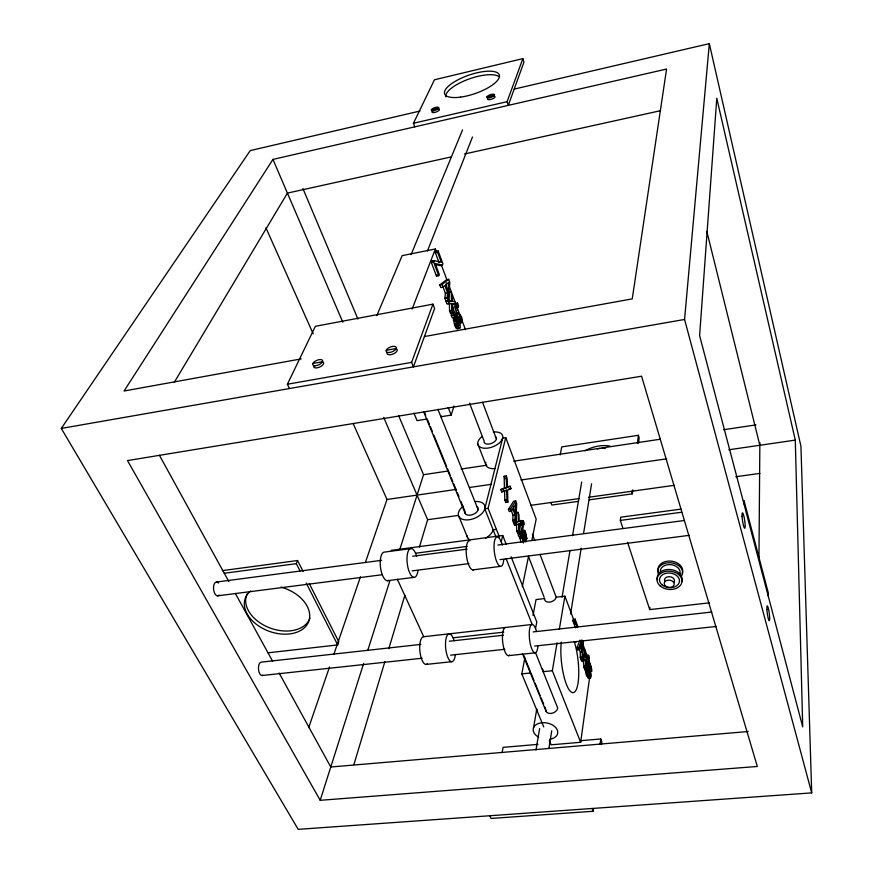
<?xml version="1.0" encoding="UTF-8"?>
<svg xmlns="http://www.w3.org/2000/svg" width="873" height="873" viewBox="0 0 873 873"><rect width="100%" height="100%" fill="white"/><g stroke="black" fill="none" stroke-linecap="round" stroke-linejoin="round"><path stroke-width="1.31" d="M758.953 558.087L759.859 442.644M580.981 656.714L580.927 659.311L582.848 659.104L584.888 657.413L584.364 648.835L582.466 649.043M582.848 659.104L583.186 640.946M458.445 312.96L457.419 314.706L457.561 317.423L455.368 317.827C453.709 309.02 463.727 314.935 461.861 321.122L461.326 322.737L459.1 323.01M580.447 647.919L580.534 644.285M581.909 639.92L578.646 647.941L580.349 652.393L580.229 657.445L581.647 661.199L583.557 661.003L582.149 657.249L582.258 652.186L580.359 647.1L579.323 649.741L577.402 649.949L576.726 648.148L580.01 640.127M743.971 503.928L744.036 500.655L768.273 592.8L768.273 596.172M513.75 520.09L513.597 522.796L515.703 522.512L516.707 503.525L515.714 500.916L513.63 501.211L508.424 509.385L509.265 511.545L511.382 511.251L512.811 508.883L515.157 514.994L514.852 520.275L516.576 524.782L518.584 523.855L518.824 530.631L519.762 533.076L517.667 533.359L516.729 530.915L516.489 524.138L514.481 525.077L512.735 520.57L513.051 515.288L511.174 510.399M513.4 509.352L513.542 506.82M591.578 671.381C589.69 662.072 588.904 668.412 590.89 673.127C593.247 682.162 583.306 676.477 586.416 670.289L588.315 670.104L590.203 675.898L588.959 667.518L589.701 664.015L591.829 669.526L591.578 671.381L589.69 671.566M419.968 111.046L250.256 150.582L61.296 428.425L298.206 829.35L811.704 792.891L684.563 319.463L709.323 43.65L514.186 89.101M449.279 301.534L449.006 292.215L451.221 291.789L451.494 301.12L445.863 301.021L448.089 300.596L449.846 282.426L448.678 279.305L446.474 279.742L439.796 284.936L440.778 287.533L443.015 287.097L444.859 285.558L447.609 292.881L447.085 297.922L449.115 303.324L451.625 303.498L451.745 310.319L452.847 313.243L450.632 313.658L449.53 310.733L449.409 303.913L451.625 303.498M709.302 602.85L649.73 609.594L649.949 607.379M445.961 287.632L446.463 282.808M449.409 303.913L446.889 303.739L444.848 298.337L445.383 293.295L442.044 284.511L448.678 279.305M489.764 815.753L491.03 818.459L593.247 811.257L593.575 808.573M601.475 744.385L601.803 741.723L600.744 738.962L580.872 740.675M589.34 499.825L632.27 493.867L632.761 489.862M638.501 443.157L639.167 437.82L638.392 435.3L561.721 446.911L560.16 454.931M600.078 744.287L600.744 738.962M637.388 443.375L638.392 435.3M525.11 541.871C521.574 534.09 524.968 522.774 526.735 538.837L524.662 539.11M622.885 528.176L620.332 520.417L620.747 517.198L681.049 509.112M549.335 740.435L551.136 744.811L580.654 742.279L589.657 677.306M590.585 670.562L590.213 673.258L588.347 673.509L587.845 671.577L591.545 671.293M590.334 678.059L588.489 674.076L588.347 670.191M587.267 670.879L586.656 669.22L588.118 658.897L588.729 660.545L587.267 670.879L585.368 671.064L584.746 669.416L586.22 659.093L589.013 658.94L588.566 655.285L586.678 655.481L586.427 657.26M588.566 655.285L589.013 658.94M577.38 627.6L574.805 620.681L575.056 619.088L573.135 619.306L572.884 620.899L575.46 627.818M548.942 748.226L551.747 730.777M570.582 613.981L581.189 548.2M583.579 533.436L591.588 483.762M580.654 742.279L552.347 670.748L557.05 642.779M559.298 629.466L564.907 596.161L556.21 597.197A6.056 3.929 -21.1 0 1 549.674 602.097A6.056 3.929 -21.1 0 1 544.665 598.562L536.044 599.576L532.988 615.498M535.978 750.027L539.634 728.584M562.026 597.296L570.025 550.405M572.535 535.673L581.68 482.082M533.512 727.831L536.808 709.018A12.244 8.173 10.8 0 0 536.48 711.124M535.542 628.582L536.786 621.991L511.12 556.799M543.737 726.914L521.803 673.869L524.848 657.947M457.561 317.423L459.22 324.145L458.838 325.858L457.572 323.785L456.186 317.87L453.982 318.274L453.403 319.976C454.124 321.81 455.051 330.234 457.889 327.997M502.084 752.613L503.099 747.375L537.975 744.374M522.294 586.754L528.558 556.265M531.821 540.354L536.175 519.14L505.762 437.635L502.652 438.126L484.777 508.795L495.646 536.153M523.418 542.962L522.109 538.194L522.523 536.229L520.439 536.513L520.013 538.466L520.908 542.035M522.6 524.357L523.353 526.332L521.137 536.644L520.373 534.658L522.6 524.357L520.526 524.64L518.278 534.942L519.042 536.917L522.567 536.338L523.756 541.555M523.778 524.76L522.916 522.512L523.309 520.734L521.236 521.017L520.843 522.796L521.705 525.033L523.778 524.76L524.16 522.982L523.309 520.734M501.244 541.904L502.728 535.476L391.257 550.372M499.411 536.971L488.083 508.326L505.762 437.635M353.871 764.65L384.862 661.723M388.791 648.694L404.876 595.277M419.389 547.076L427.628 519.708L383.716 417.414M441.029 415.69A7.355 3.819 -22 0 1 440.898 416.77L451.188 415.101L454.004 405.989M320.195 800.312L127.491 460.584L641.579 376.208L757.327 766.472L320.195 800.312L363.648 663.415M367.751 650.472L389.947 580.556M399.812 549.488L423.547 474.694L398.677 415.712M456.186 317.87L455.608 319.573C455.641 325.356 462.024 334.086 459.722 322.082C456.557 312.916 460.846 315.459 461.326 322.737M465.516 329.732L456.59 306.194L454.397 306.609L451.341 315.546L452.236 317.914L454.451 317.51L457.474 308.562M455.848 307.645L458.041 307.241L458.554 305.703L457.561 303.018L455.368 303.433M454.451 317.51L453.556 315.142L456.59 306.194M458.041 307.241L457.037 304.557L457.561 303.018M308.715 727.58L329.503 667.005M333.933 654.128L360.473 576.802M365.329 562.627L387.001 499.476L353.139 423.492M268.011 652.818L337.687 644.929L338.779 641.742L309.26 583.568M432.932 304.153L434.601 308.496L413.42 366.867L411.609 362.371L432.932 304.153L315.371 326.295L287.392 384.229L289.41 388.55M522.872 58.622L523.953 62.169L508.282 105.382L507.093 101.683L522.872 58.622L434.459 79.781L413.453 123.268L414.751 126.858M435.332 264.497L440.199 265.676L442.425 265.239L442.927 263.864L438.148 250.998L435.911 251.446L435.398 252.788L439.119 262.751M438.148 250.998L437.635 252.341L441.345 262.315L434.121 260.569L431.862 261.016L431.317 262.446L436.478 276.141L438.726 275.704L439.239 274.318L435.158 263.46L442.425 265.239M436.478 276.141L436.991 274.755M438.726 275.704L433.575 261.998L434.121 260.569M412.143 309.02L435.387 248.969L402.147 255.636L376.798 315.666M427.432 250.998L472.5 136.974M300.039 570.931L296.329 563.652L297.584 560.531L222.277 570.636M411.107 254.589L462.537 129.902M521.89 530.751L524.848 530.631M174.273 382.33L287.413 193.108L451.123 156.944M508.424 509.385L510.552 509.09L515.714 500.916M424.42 336.552L632.248 298.872L666.568 69.043L272.954 159.41L124.075 391.006L301.163 358.901M583.557 661.003L585.052 659.552L586.154 667.9L584.244 668.096L583.219 661.014M586.154 667.9L585.63 659.235L587.627 657.576L586.918 655.699L585.456 657.107L584.364 648.835M507.879 502.15L507.551 490.157L511.043 488.607L510.148 486.272L507.409 487.603L507.18 478.437L506.231 475.96L504.125 476.265L504.43 487.996L500.796 489.578L501.702 491.936L506.689 490.244L506.929 499.672L507.879 502.15L505.751 502.444L504.801 499.967L504.572 490.55L506.689 490.244M501.702 491.936L503.612 491.008M519.762 533.076L519.348 523.745L521.999 522.774L521.137 520.515L519.195 521.432L518.944 514.754L518.005 512.298L515.921 512.582L516.336 521.814L513.597 522.796M500.796 489.578L506.547 487.691L506.231 475.96M515.703 522.512L518.431 521.53L518.005 512.298M431.382 109.812L438.704 108.11M486.916 96.892L494.424 95.146M413.453 123.268L507.093 101.683M464.425 154.008L660.075 110.795M435.398 252.788L437.635 252.341M431.317 262.446L433.575 261.998M439.796 284.936L442.044 284.511M445.383 293.295L447.609 292.881M444.848 298.337L447.085 297.922M446.889 303.739L449.115 303.324M449.038 285.569L455.892 304.317L451.472 304.393M457.037 304.557L454.844 304.972L455.51 306.75M449.53 310.733L451.745 310.319M455.651 313.636L457.856 313.221M455.924 313.385L458.816 313.178M455.422 314.116L457.627 313.713M451.341 315.546L453.556 315.142M455.215 315.12L457.419 314.706M455.193 316.342L457.387 315.939M457.419 316.823L459.613 316.419M453.982 318.274L456.23 317.99M460.038 317.412L457.845 317.816L458.238 318.994L460.431 318.59M453.403 319.976L457.954 319.191M458.587 320.293L460.78 319.9M458.39 320.729L456.186 321.133L456.568 322.475L458.772 322.072M458.882 321.657L461.064 321.253M454.407 323.97L456.612 323.567M456.874 323.665L459.067 323.272M459.22 324.145L457.026 324.549L457.037 325.236L459.242 324.832M454.898 325.389L457.103 324.985M455.411 326.644L457.616 326.24M455.859 327.539L458.063 327.146M456.284 328.172L458.489 327.779M456.699 328.619L458.903 328.215M457.67 328.477L459.875 328.084M457.07 328.805L459.591 328.357M312.861 363.495L322.497 361.76M386.237 350.302L396.211 348.513M287.392 384.229L411.609 362.371M61.296 428.425L684.563 319.463M427.257 418.985L417.076 420.644L413.966 413.115M423.547 474.694L447.773 471.06M461.228 469.041L486.796 465.211M513.717 461.184L660.414 439.206M723.662 429.723L755.963 424.889M387.001 499.476L456.197 489.415M469.696 487.45L491.292 484.319M520.974 479.997L666.721 458.805M728.802 449.781L795.292 440.112L716.788 98.267L699.611 335.614L802.713 726.882L795.292 440.112M508.053 486.577L510.148 486.272M504.43 487.996L506.547 487.691M508.937 488.913L511.043 488.607M504.801 499.967L506.929 499.672M484.777 508.795L488.083 508.326M427.628 519.708L458.445 515.419M530.773 505.325L579.072 498.592M588.478 497.283L674.262 485.323M735.808 476.745L759.892 473.384M578.613 501.32L551.78 505.041L550.874 502.532M513.051 515.288L515.157 514.994M512.735 520.57L514.852 520.275M519.064 520.799L521.137 520.515M516.336 521.814L518.431 521.53M519.926 523.058L522.916 522.512M514.481 525.077L516.576 524.782M496.41 529.398L493.136 529.835A13.881 8.25 -22.3 0 1 485.715 538.106M516.729 530.915L518.824 530.631M522.152 530.588L524.226 530.315M524.52 530.369L522.447 530.642L523.123 531.373M521.508 531.712L523.582 531.428M521.367 532.803L523.44 532.519M224.274 573.266L296.329 563.652M620.332 520.417L681.715 512.233M411.369 548.517L384.851 552.052A14.437 5.598 83.2 0 0 380.541 567.679A14.437 5.598 83.2 0 0 388.703 580.359M523.451 533.774L521.367 534.047L521.541 535.455L523.614 535.182M518.278 534.942L520.373 534.658M523.855 535.356L525.928 535.084L526.735 538.837M526.233 536.24L524.16 536.513L524.422 537.746L526.495 537.473M520.013 538.466L522.109 538.194M522.261 538.412L524.346 538.139M415.57 553.231L467.208 546.4M524.629 539.012L526.703 538.739M524.684 539.307L522.6 539.59L522.862 540.649L524.946 540.376M523.003 541.467L525.088 541.195M216.646 582.029L381.599 560.324M412.689 556.232L467.164 549.15M497.872 545.025L684.454 520.483M217.508 595.844L382.407 574.707M412.132 570.887L468.899 563.609M499.989 559.626L689.212 535.356M387.274 580.731L413.911 577.359M472.751 569.905L500.447 566.391M427.443 663.851A13.913 5.063 84.6 0 1 420.044 652.611A13.913 5.063 84.6 0 1 423.721 636.712L532.203 624.468L506.133 558.742M572.884 620.899L574.805 620.681M453.065 637.814L503.819 632.139M420.884 644.394L261.223 662.149A6.7 3.176 86 0 0 258.572 669.897A6.7 3.176 86 0 0 262.926 675.233M449.3 641.229L503.426 635.217M533.196 631.899L711.801 612.038M262.129 675.516L422.139 658.231M450.61 655.154L504.856 649.294M534.68 646.075L716.395 626.443M574.423 642.059L576.355 641.851M576.726 648.148L578.646 647.941M426.177 664.418L451.843 661.69M508.49 655.656L535.127 652.818M580.349 652.393L582.258 652.186M585.03 655.896L586.918 655.699M580.229 657.445L582.149 657.249M584.888 657.413L582.978 657.609L582.76 653.942M583.142 659.748L585.052 659.552M587.584 664.244L589.701 664.015M589.962 664.167L588.075 664.364L590.224 664.517M583.48 666.066L585.39 665.87M587.038 666.546L588.937 666.35M588.413 666.743L590.301 666.557M521.803 673.869L530.926 672.941L533.981 680.438M552.347 670.748L543.137 671.686A6.438 4.42 -23 0 0 541.937 668.522M590.595 667.212L588.708 667.398L589.253 669.253L591.13 669.067M588.959 667.518L587.071 667.714L587.529 670.399M588.991 668.26L590.879 668.063M587.223 669.002L589.122 668.805M584.746 669.416L586.656 669.22M589.428 670.202L586.416 670.289M589.471 670.344L591.359 670.158M586.143 672.254L588.042 672.068M588.129 672.581L590.017 672.396M588.478 674.24L590.366 674.054M588.511 674.873L590.399 674.676M586.896 675.353L588.795 675.167M588.467 675.495L590.355 675.309M587.234 676.368L589.144 676.182M587.594 677.219L589.493 677.033M587.9 677.786L589.799 677.59M588.173 678.103L590.563 678.005M748.128 731.519L330.769 766.996L279.12 673.039M454.888 301.621L452.443 301.436L452.312 294.725M455.892 304.317L452.574 303.804L452.847 313.243M448.089 300.596L451.494 301.12M431.862 261.016L434.285 261.594M588.086 676.106L587.474 674.949M159.399 455.259L228.846 581.571M235.372 593.444L272.583 661.145M306.205 583.055L337.687 644.929M297.584 560.531L303.117 571.444M397.302 579.181L423.721 636.712M265.992 227.94L313.178 333.813M272.954 159.41L342.827 322.181M302.92 188.568L357.941 319.082M459.012 516.761L467.644 537.692M424.223 411.554L425.74 415.275M427.759 420.24L429.298 423.994M430.313 426.493L432.364 431.502M433.892 435.256L446.66 466.52M447.674 469.03L450.228 475.283M451.254 477.782L452.781 481.536M453.807 484.035L456.361 490.288M457.387 492.798L458.914 496.551M460.955 501.549L465.047 511.556A7.017 4.07 -22.3 0 0 473.013 514.481A7.017 4.07 -22.3 0 0 477.084 506.798M523.713 655.274L530.402 671.675M535.007 682.948L540.114 695.454M541.14 697.964L543.693 704.216M544.708 706.715L545.734 709.225A6.307 4.485 -23.2 0 0 550.95 713.448A6.307 4.485 -23.2 0 0 557.738 708.09L535.52 652.698M423.645 411.707L465.309 513.695M522.469 653.615L546.138 711.539M592.123 808.485L593.247 811.257M437.908 409.306L478.175 509.723M448.187 407.527L451.188 415.101M502.728 535.476L506.187 544.261M477.793 443.953L485.672 464.272M502.935 489.262L503.841 491.63M510.552 509.09L511.382 511.251M469.532 403.13L484.089 441.007A6.569 3.579 -20.9 0 0 491.663 443.364A6.569 3.579 -20.9 0 0 495.362 436.565M528.732 557.138L544.174 597.307M520.439 536.513L520.624 537.593M504.125 476.265L505.063 478.742M482.562 402.333L496.453 439.086M532.41 534.221L534.789 540.518M540.027 554.377L556.21 597.197M435.387 248.969L436.325 251.489M441.498 265.37L446.681 279.251M564.907 596.161L573.343 618.782M582.717 643.903L587.398 656.463M588.337 658.984L591.152 666.514M573.605 620.583L575.034 624.413M575.056 619.088L577.904 626.749M525.928 535.084L524.597 532.748L525.983 541.795M627.578 542.395L649.73 609.594M631.452 491.292L632.27 493.867M706.814 231.378L759.837 445.274M587.103 673.749L586.58 671.261M709.323 43.65L800.934 446.267L811.704 792.891M454.451 320.915L454.025 318.394M584.102 665.619L584.244 668.096M505.685 499.782L505.751 502.444M450.555 310.963L450.632 313.658M219.21 594.993A6.94 3.503 84.2 0 1 214.638 593.258A6.94 3.503 84.2 0 1 214.081 584.364A6.94 3.503 84.2 0 1 218.457 583.055M503.743 559.604A14.808 4.583 82.7 0 1 497.053 562.507A14.808 4.583 82.7 0 1 494.795 539.972A14.808 4.583 82.7 0 1 502.281 545.047M537.954 645.54A14.252 4.136 83.7 0 1 532.094 649.61A14.252 4.136 83.7 0 1 529.846 627.862A14.252 4.136 83.7 0 1 536.502 631.485M417.96 570.593A14.525 5.358 83.1 0 1 410.07 573.616A14.525 5.358 83.1 0 1 408.106 551.485A14.525 5.358 83.1 0 1 416.683 556.297M473.974 569.545A14.721 4.834 82.8 0 1 466.586 556.505A14.721 4.834 82.8 0 1 469.947 540.703M509.57 655.099A14.164 4.365 83.9 0 1 502.892 643.554A14.164 4.365 83.9 0 1 505.685 627.458M455.368 654.466A13.99 4.845 84.3 0 1 448.395 658.591A13.99 4.845 84.3 0 1 446.409 637.225A13.99 4.845 84.3 0 1 454.08 640.651M538.663 737.194A12.418 8.184 10.8 0 1 536.84 724.23A12.418 8.184 10.8 0 1 555.806 727.656A12.418 8.184 10.8 0 1 549.892 739.224M574.238 641.633A31.275 8.337 83.8 0 1 577.871 684.039A31.275 8.337 83.8 0 1 566.468 684.497A31.275 8.337 83.8 0 1 561.295 642.157M493.409 432.037A13.139 7.159 -20.9 0 1 501.528 440.527A13.139 7.159 -20.9 0 1 482.551 448.002A13.139 7.159 -20.9 0 1 482.202 436.445M475.098 501.549A14.033 8.152 -22.3 0 1 483.522 511.523A14.033 8.152 -22.3 0 1 463.268 519.533A14.033 8.152 -22.3 0 1 463.137 506.275M469.216 539.318A13.881 8.25 -22.3 0 1 466.924 535.651M494.926 468.615A13.008 7.268 -20.9 0 1 485.803 462.254M309.959 618.139A33.676 22.851 19.9 0 1 269.31 627.72A33.676 22.851 19.9 0 1 247.288 593.64M280.975 587.114A33.763 22.862 19.8 0 1 308.344 622.384A33.763 22.862 19.8 0 1 262.457 628.276A33.763 22.862 19.8 0 1 250.638 591.01M674.272 581.68A5.009 3.645 6.4 0 1 673.727 582.52M664.626 580.949A5.009 3.645 6.4 0 1 668.991 576.693A5.009 3.645 6.4 0 1 674.48 580.752M658.297 571.695A12.418 9.101 6.3 0 1 670.748 561.099A12.418 9.101 6.3 0 1 682.173 573.485M660.283 571.171A9.952 7.279 6.3 0 1 671.806 564.766A9.952 7.279 6.3 0 1 679.685 574.521M658.133 573.375A12.44 9.101 6.3 0 1 670.606 562.769A12.44 9.101 6.3 0 1 682.053 575.165M657.511 580.119A12.506 9.123 6.4 0 1 670.049 569.502A12.506 9.123 6.4 0 1 681.562 581.942M395.633 348.589A5.424 2.564 -22.1 0 1 396.418 351.819A5.424 2.564 -22.1 0 1 390.111 354.744A5.424 2.564 -22.1 0 1 387.154 352.517M322.246 361.782A5.358 2.466 -23.5 0 1 322.704 365.012A5.358 2.466 -23.5 0 1 316.452 367.893A5.358 2.466 -23.5 0 1 313.844 365.656M438.792 109.005A3.939 1.353 -19.7 0 1 438.246 111.002A3.939 1.353 -19.7 0 1 433.445 112.595A3.939 1.353 -19.7 0 1 432.342 111.155M494.358 96.085A3.994 1.386 -18.9 0 1 492.11 99.02A3.994 1.386 -18.9 0 1 487.505 98.725M445.721 96.881A28.874 9.767 -19.1 0 1 467.317 79.629A28.874 9.767 -19.1 0 1 498.821 76.486M597.361 448.918A24.302 14.088 -18.1 0 1 599.784 448.482M602.174 448.198A24.302 14.088 -18.1 0 1 605.687 448.078M584.943 450.806A24.335 14.066 -18.1 0 1 610.249 446.201M582.487 641.655L582.313 650.145L580.774 646.042L582.487 641.655M515.779 503.994L515.277 512.855L513.389 507.922L515.779 503.994M448.678 282.383L447.816 290.829L445.601 284.936L448.678 282.383M742.072 516.238A7.813 1.091 81.7 0 0 744.625 528.252A7.813 1.091 81.7 0 0 744.102 517.132A7.813 1.091 81.7 0 0 742.072 516.238M766.909 609.561A7.497 0.982 82.2 0 0 769.277 620.736A7.497 0.982 82.2 0 0 768.633 609.605A7.497 0.982 82.2 0 0 766.909 609.561M662.181 584.943A10.018 7.3 6.4 0 0 679.052 582.989A10.018 7.3 6.4 0 0 667.267 573.092A10.018 7.3 6.4 0 0 662.181 584.943M660.348 586.067A12.528 9.123 6.4 0 0 681.442 583.644A12.528 9.123 6.4 0 0 666.732 571.258A12.528 9.123 6.4 0 0 660.348 586.067M665.542 586.089A5.031 3.656 6.4 0 0 674 585.096A5.031 3.656 6.4 0 0 668.074 580.152A5.031 3.656 6.4 0 0 665.542 586.089M388.812 352.539A5.434 2.554 -22 0 0 396.342 347.77A5.434 2.554 -22 0 0 388.507 347.945A5.434 2.554 -22 0 0 388.812 352.539M315.109 365.743A5.358 2.455 -23.5 0 0 322.694 361.018A5.358 2.455 -23.5 0 0 315.229 361.149A5.358 2.455 -23.5 0 0 315.109 365.743M489.087 97.82A3.994 1.386 -18.9 0 0 494.456 94.764A3.994 1.386 -18.9 0 0 488.454 95.506A3.994 1.386 -18.9 0 0 489.087 97.82M433.379 110.762A3.939 1.353 -19.7 0 0 438.781 107.717A3.939 1.353 -19.7 0 0 432.986 108.416A3.939 1.353 -19.7 0 0 433.379 110.762M460.638 97.11A28.918 9.712 -19.1 0 0 499.334 75.023A28.918 9.712 -19.1 0 0 455.902 80.938A28.918 9.712 -19.1 0 0 460.638 97.11"/></g></svg>
